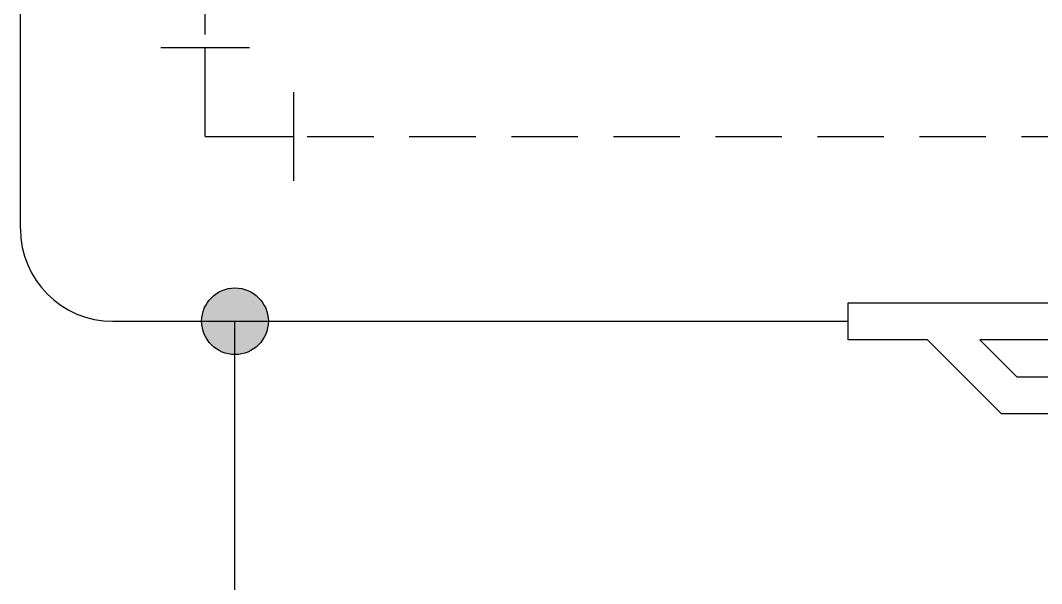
# Model space of a CAD drawing. Header units: millimetres. Extents: x 0 to 504600, y 0 to 118800.
# Drawn here: x 100446 to 101827, y 57638 to 58400 of the extents above; entities that cross this region are included whole.
import ezdxf

# ---------------------------------------------------------------- set-up
doc = ezdxf.new("R2010")
doc.units = ezdxf.units.MM
doc.header["$LTSCALE"] = 200
doc.linetypes.add('HID', pattern=[2.3, 1.5, -0.8])
doc.layers.add('AM_8', color=1, linetype='Continuous', lineweight=25)
for name, color, linetype in [('LG-DRAIN', 4, 'HID'), ('LG-RLRG', 3, 'Continuous'), ('LG-TEXT', 2, 'Continuous'), ('냉매관', 3, 'Continuous'), ('드레인', 4, 'HID')]:
    doc.layers.add(name, color=color, linetype=linetype)

# ---------------------------------------------------------------- blocks, each defined once
blk = doc.blocks.new('A$C01A370DE')
at = {"layer": 'LG-DRAIN', "color": 2, "linetype": 'Continuous'}
for p, q in [((144, 144), (144, 48)), ((96, 0), (0, 0))]:
    blk.add_line(p, q, dxfattribs=at)
at = {"layer": 'LG-DRAIN', "linetype": 'Continuous'}
for q in [(144, 96), (48, 0)]:
    blk.add_line((48, 96), q, dxfattribs=at)

msp = doc.modelspace()

# ---------------------------------------------------------------- hatches: boundary and pattern name
at = {"layer": 'AM_8'}
h = msp.add_hatch(color=256, dxfattribs=at)
edge = h.paths.add_edge_path()
edge.add_arc((100735.8, 57992.7), 45.1, 332.0968, 270, ccw=False)
edge.add_arc((100735.8, 57992.7), 45.1, 270, 332.0968, ccw=False)

# ---------------------------------------------------------------- linework, layer by layer
at = {"layer": 'LG-RLRG'}
for p, q in [((100445.6, 58117.7), (100445.6, 62142)), ((100570.6, 57992.7), (101565, 57992.7))]:
    msp.add_line(p, q, dxfattribs=at)
msp.add_arc((100570.6, 58117.7), 125, 180, 270, dxfattribs=at)
at = {"layer": 'LG-TEXT', "color": 1}
msp.add_line((100735.8, 57617.7), (100735.8, 57992.7), dxfattribs=at)
msp.add_circle((100735.8, 57992.7), 45.1, dxfattribs=at)
at = {"layer": '냉매관', "color": 2}
msp.add_lwpolyline([(101565, 58017.7), (101865, 58017.7), (101865, 57967.7), (101743.4, 57967.7), (101793.4, 57917.7), (101865, 57917.7), (101865, 57867.7), (101772.7, 57867.7), (101672.7, 57967.7), (101565, 57967.7)], close=True, dxfattribs=at)
at = {"layer": '드레인', "ltscale": 0.3}
for q in [(100695.6, 62497), (102307, 58242.7)]:
    msp.add_line((100695.6, 58242.7), q, dxfattribs=at)

# ---------------------------------------------------------------- block references
at = {"layer": '드레인', "xscale": -1.25, "yscale": 1.25, "zscale": 1.25, "rotation": 180}
msp.add_blockref('A$C01A370DE', (100635.6, 58362.7), dxfattribs=at)

doc.saveas('drawing.dxf')
